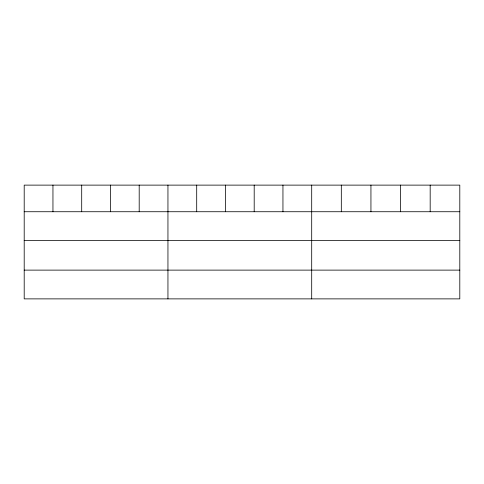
<?xml version="1.0" encoding="UTF-8"?>
<svg xmlns="http://www.w3.org/2000/svg" width="484" height="484" viewBox="0 0 484 484"><rect width="100%" height="100%" fill="white"/><g stroke="black" fill="none" stroke-linecap="round" stroke-linejoin="round"><path stroke-width="0.73" d="M459.8 240.487L459.8 185.124L24.2 185.124L24.2 298.876L459.8 298.876L459.8 240.487L24.2 240.487M24.2 211.732L459.8 211.732M24.2 270.12L459.8 270.12M430.179 185.124L430.179 211.732M400.558 185.124L400.558 211.732M370.938 185.124L370.938 211.732M341.317 185.124L341.317 211.732M311.696 185.124L311.696 298.876M282.946 185.124L282.946 211.732M254.197 185.124L254.197 211.732M225.447 185.124L225.447 211.732M196.698 185.124L196.698 211.732M167.948 185.124L167.948 298.876M139.198 185.124L139.198 211.732M110.449 185.124L110.449 211.732M81.699 185.124L81.699 211.732M52.95 185.124L52.95 211.732"/></g></svg>
